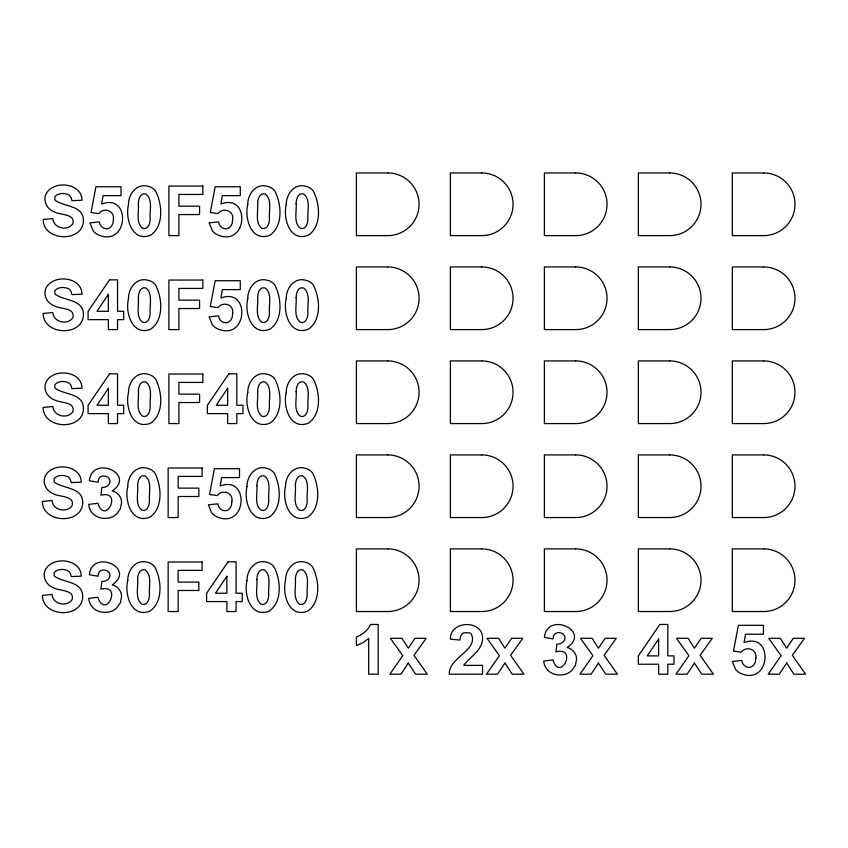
<?xml version="1.0" encoding="UTF-8"?>
<svg xmlns="http://www.w3.org/2000/svg" width="848" height="848" viewBox="0 0 848 848"><rect width="100%" height="100%" fill="white"/><g stroke="black" fill="none" stroke-linecap="round" stroke-linejoin="round"><path stroke-width="1.27" d="M138.383 203.721C139.125 211.47 135.457 222.897 142.665 228.313C148.305 230.052 150.276 222.854 150.191 218.636C149.46 210.866 153.096 199.471 145.92 194.022C140.27 192.273 138.298 199.503 138.383 203.721M138.383 297.701C139.125 305.46 135.457 316.876 142.665 322.293C148.305 324.031 150.276 316.834 150.191 312.615C149.46 304.845 153.096 293.45 145.92 288.002C140.27 286.253 138.298 293.482 138.383 297.701M138.383 391.681C139.125 399.44 135.457 410.856 142.665 416.283C148.305 418.011 150.276 410.814 150.191 406.595C149.46 398.825 153.096 387.43 145.92 381.982C140.27 380.233 138.298 387.462 138.383 391.681M137.641 485.66C138.383 493.419 134.715 504.836 141.923 510.263C147.552 511.991 149.534 504.793 149.449 500.574C148.718 492.815 152.354 481.41 145.167 475.961C139.528 474.223 137.556 481.441 137.641 485.66M137.641 579.65C138.383 587.399 134.715 598.815 141.923 604.242C147.552 605.97 149.534 598.773 149.449 594.554C148.718 586.795 152.354 575.389 145.167 569.941C139.528 568.202 137.556 575.432 137.641 579.65M257.644 203.721C258.386 211.47 254.718 222.897 261.915 228.313C267.555 230.052 269.537 222.854 269.452 218.636C268.721 210.866 272.356 199.471 265.17 194.022C259.53 192.273 257.559 199.503 257.644 203.721M257.644 297.701C258.386 305.46 254.718 316.876 261.915 322.293C267.555 324.031 269.537 316.834 269.452 312.615C268.721 304.845 272.356 293.45 265.17 288.002C259.53 286.253 257.559 293.482 257.644 297.701M257.644 391.681C258.386 399.44 254.718 410.856 261.915 416.283C267.555 418.011 269.537 410.814 269.452 406.595C268.721 398.825 272.356 387.43 265.17 381.982C259.53 380.233 257.559 387.462 257.644 391.681M256.902 485.66C257.644 493.419 253.976 504.836 261.173 510.263C266.813 511.991 268.784 504.793 268.71 500.574C267.979 492.815 271.614 481.41 264.428 475.961C258.778 474.223 256.817 481.441 256.902 485.66M256.902 579.65C257.644 587.399 253.976 598.815 261.173 604.242C266.813 605.97 268.784 598.773 268.71 594.554C267.979 586.795 271.614 575.389 264.428 569.941C258.778 568.202 256.817 575.432 256.902 579.65M296.132 203.721C296.874 211.47 293.207 222.897 300.415 228.313C306.054 230.052 308.025 222.854 307.941 218.636C307.209 210.866 310.845 199.471 303.669 194.022C298.019 192.273 296.047 199.503 296.132 203.721M296.132 297.701C296.874 305.46 293.207 316.876 300.415 322.293C306.054 324.031 308.025 316.834 307.941 312.615C307.209 304.845 310.845 293.45 303.669 288.002C298.019 286.253 296.047 293.482 296.132 297.701M296.132 391.681C296.874 399.44 293.207 410.856 300.415 416.283C306.054 418.011 308.025 410.814 307.941 406.595C307.209 398.825 310.845 387.43 303.669 381.982C298.019 380.233 296.047 387.462 296.132 391.681M295.39 485.66C296.132 493.419 292.465 504.836 299.673 510.263C305.301 511.991 307.283 504.793 307.199 500.574C306.467 492.815 310.103 481.41 302.916 475.961C297.277 474.223 295.305 481.441 295.39 485.66M295.39 579.65C296.132 587.399 292.465 598.815 299.673 604.242C305.301 605.97 307.283 598.773 307.199 594.554C306.467 586.795 310.103 575.389 302.916 569.941C297.277 568.202 295.305 575.432 295.39 579.65M128.504 204.58C124.963 218.572 132.267 242.56 150.69 235.193C164.099 225.886 162.35 203.986 155.544 191.012A12.985 12.985 0 0 0 147.69 186.189C136.507 183.263 128.324 194.319 128.504 204.58M128.504 298.56C124.963 312.552 132.267 336.539 150.69 329.172C164.099 319.866 162.35 297.966 155.544 284.992A12.985 12.985 0 0 0 147.69 280.169C136.507 277.243 128.324 288.299 128.504 298.56M128.504 392.539C124.963 406.531 132.267 430.519 150.69 423.152C164.099 413.845 162.35 391.946 155.544 378.971A12.985 12.985 0 0 0 147.69 374.159C136.507 371.223 128.324 382.278 128.504 392.539M127.762 486.519C124.221 500.511 131.514 524.499 149.948 517.132C163.357 507.825 161.608 485.925 154.802 472.951A12.985 12.985 0 0 0 146.948 468.138C135.765 465.202 127.582 476.258 127.762 486.519M127.762 580.498C124.221 594.49 131.514 618.478 149.948 611.111C163.357 601.804 161.608 579.905 154.802 566.93A12.985 12.985 0 0 0 146.948 562.118C135.765 559.182 127.582 570.238 127.762 580.498M247.764 204.58C244.224 218.572 251.517 242.56 269.95 235.193C283.359 225.886 281.6 203.986 274.805 191.012A12.985 12.985 0 0 0 266.95 186.189C255.757 183.263 247.584 194.319 247.764 204.58M247.764 298.56C244.224 312.552 251.517 336.539 269.95 329.172C283.359 319.866 281.6 297.966 274.805 284.992A12.985 12.985 0 0 0 266.95 280.169C255.757 277.243 247.584 288.299 247.764 298.56M247.764 392.539C244.224 406.531 251.517 430.519 269.95 423.152C283.359 413.845 281.6 391.946 274.805 378.971A12.985 12.985 0 0 0 266.95 374.159C255.757 371.223 247.584 382.278 247.764 392.539M247.022 486.519C243.482 500.511 250.775 524.499 269.208 517.132C282.617 507.825 280.858 485.925 274.052 472.951A12.985 12.985 0 0 0 266.208 468.138C255.015 465.202 246.842 476.258 247.022 486.519M247.022 580.498C243.482 594.49 250.775 618.478 269.208 611.111C282.617 601.804 280.858 579.905 274.052 566.93A12.985 12.985 0 0 0 266.208 562.118C255.015 559.182 246.842 570.238 247.022 580.498M286.253 204.58C282.713 218.572 290.016 242.56 308.439 235.193C321.858 225.886 320.099 203.986 313.294 191.012A12.985 12.985 0 0 0 305.439 186.189C294.256 183.263 286.073 194.319 286.253 204.58M286.253 298.56C282.713 312.552 290.016 336.539 308.439 329.172C321.858 319.866 320.099 297.966 313.294 284.992A12.985 12.985 0 0 0 305.439 280.169C294.256 277.243 286.073 288.299 286.253 298.56M286.253 392.539C282.713 406.531 290.016 430.519 308.439 423.152C321.858 413.845 320.099 391.946 313.294 378.971A12.985 12.985 0 0 0 305.439 374.159C294.256 371.223 286.073 382.278 286.253 392.539M285.511 486.519C281.971 500.511 289.263 524.499 307.697 517.132C321.106 507.825 319.357 485.925 312.552 472.951A12.985 12.985 0 0 0 304.697 468.138C293.514 465.202 285.331 476.258 285.511 486.519M285.511 580.498C281.971 594.49 289.263 618.478 307.697 611.111C321.106 601.804 319.357 579.905 312.552 566.93A12.985 12.985 0 0 0 304.697 562.118C293.514 559.182 285.331 570.238 285.511 580.498M482.565 638.237C482.523 650.469 470.089 656.564 463.708 665.373L482.565 665.373L482.565 674.192L449.281 674.192C448.592 657.136 478.76 650.564 471.329 634.028L469.294 632.746L463.941 632.767L461.884 634.113L460.496 636.498L459.86 640.06L450.394 639.116C449.832 620.344 482.703 619.379 482.565 638.237M121.582 502.684L120.384 508.726L116.812 513.803A15.942 15.942 0 0 1 108.353 518.117C103.286 518.902 97.764 517.98 93.799 514.535A14.787 14.787 0 0 1 89.252 507.39L88.669 504.412L97.859 503.299C105.502 526.046 123.045 489.635 100.859 495.221L101.908 487.483L105.311 487.112L107.791 485.809C116.197 477.233 98.198 470.587 98.124 482.247L89.369 480.752C92.22 454.38 136.623 474.127 112.222 490.928C117.692 492.073 121.624 497.129 121.582 502.684M121.582 596.674L120.384 602.705L116.812 607.783A15.942 15.942 0 0 1 108.353 612.097C103.286 612.881 97.764 611.959 93.799 608.514A14.787 14.787 0 0 1 89.252 601.37L88.669 598.391L97.859 597.278C105.502 620.026 123.045 583.625 100.859 589.201L101.908 581.463L105.311 581.092L107.791 579.788C116.197 571.213 98.198 564.577 98.124 576.227L89.369 574.743C92.22 548.37 136.623 568.107 112.222 584.908C117.692 586.053 121.624 591.109 121.582 596.674M576.576 659.32L575.389 665.362L571.817 670.439A15.942 15.942 0 0 1 563.358 674.754C558.281 675.538 552.758 674.616 548.804 671.171A14.787 14.787 0 0 1 544.246 664.026L543.663 661.048L552.854 659.935C560.507 682.682 578.039 646.271 555.864 651.858L556.913 644.12L560.305 643.749L562.796 642.445C571.192 633.869 553.193 627.223 553.129 638.883L544.374 637.389C547.225 611.016 591.618 630.753 567.217 647.565C572.686 648.709 576.629 653.766 576.576 659.32M113.431 219.155L112.922 223.416L111.374 226.437L109.085 228.25C104.601 230.306 99.672 226.543 99.343 221.9L89.877 222.876L93.11 230.773A14.617 14.617 0 0 0 100.011 235.543C128.61 245.772 130.931 193.015 101.612 204.05L103.096 195.634L121.01 195.634L121.01 186.751L95.898 186.751L91.033 212.53L98.739 213.654C103.562 206.965 114.724 210.611 113.431 219.155M232.691 219.155L232.182 223.416L230.635 226.437L228.345 228.25C223.861 230.306 218.932 226.543 218.604 221.9L209.138 222.876L212.36 230.773A14.617 14.617 0 0 0 219.272 235.543C247.86 245.772 250.192 193.015 220.862 204.05L222.356 195.634L240.26 195.634L240.26 186.751L215.159 186.751L210.283 212.53L217.989 213.654C222.812 206.965 233.984 210.611 232.691 219.155M232.691 313.135L232.182 317.396L230.635 320.417L228.345 322.229C223.861 324.286 218.932 320.523 218.604 315.88L209.138 316.855L212.36 324.763A14.617 14.617 0 0 0 219.272 329.522C247.86 339.751 250.192 287.006 220.862 298.03L222.356 289.624L240.26 289.624L240.26 280.73L215.159 280.73L210.283 306.52L217.989 307.633C222.812 300.945 233.984 304.591 232.691 313.135M231.949 501.104L231.43 505.355L229.893 508.387L227.603 510.199C223.119 512.245 218.19 508.482 217.862 503.839L208.396 504.814L211.618 512.722A14.617 14.617 0 0 0 218.53 517.481C247.118 527.721 249.45 474.965 220.12 485.999L221.604 477.583L239.518 477.583L239.518 468.69L214.406 468.69L209.541 494.479L217.247 495.592C222.07 488.904 233.242 492.55 231.949 501.104M755.886 657.73L755.377 661.991L753.83 665.023L751.54 666.825C747.056 668.881 742.127 665.118 741.799 660.475L732.333 661.451L735.555 669.358A14.617 14.617 0 0 0 742.466 674.118C771.065 684.347 773.387 631.601 744.056 642.625L745.551 634.219L763.454 634.219L763.454 625.326L738.354 625.326L733.488 651.116L741.184 652.229C746.007 645.54 757.179 649.186 755.886 657.73M83.422 221.19C82.309 242.91 43.269 241.32 43.142 219.494L52.873 218.551C53.307 228.345 67.66 231.44 72.811 223.787C75.79 213.399 59.572 215.286 53.943 211.703C47.499 209.286 43.396 202.1 45.474 195.39C51.251 179.734 81.8 182.023 82.002 200.234L72.006 200.669L70.999 197.393L69.25 195.178C64.936 192.761 58.3 192.676 54.897 196.641L54.866 200.001C63.844 207.251 84.026 204.845 83.422 221.19M83.422 315.17C82.309 336.9 43.269 335.299 43.142 313.474L52.873 312.53C53.307 322.325 67.66 325.42 72.811 317.767C75.79 307.379 59.572 309.276 53.943 305.683C47.499 303.266 43.396 296.079 45.474 289.369C51.251 273.713 81.8 276.003 82.002 294.214L72.006 294.659L70.999 291.373L69.25 289.157C64.936 286.751 58.3 286.666 54.897 290.62L54.866 293.991C63.844 301.231 84.026 298.825 83.422 315.17M83.422 409.149C82.309 430.879 43.269 429.279 43.142 407.453L52.873 406.51C53.307 416.304 67.66 419.4 72.811 411.746C75.79 401.358 59.572 403.256 53.943 399.662C47.499 397.246 43.396 390.059 45.474 383.349C51.251 367.693 81.8 369.982 82.002 388.193L72.006 388.638L70.999 385.352L69.25 383.148C64.936 380.731 58.3 380.646 54.897 384.6L54.866 387.971C63.844 395.21 84.026 392.804 83.422 409.149M82.68 503.129C81.556 524.859 42.527 523.269 42.4 501.444L52.131 500.49C52.565 510.295 66.918 513.379 72.069 505.726C75.048 495.349 58.83 497.235 53.201 493.642C46.757 491.225 42.654 484.038 44.732 477.329C50.509 461.683 81.058 463.962 81.26 482.173L71.264 482.618L70.246 479.332L68.508 477.127C64.194 474.71 57.558 474.626 54.155 478.59L54.124 481.95C63.102 489.19 83.284 486.784 82.68 503.129M82.68 597.109C81.556 618.839 42.527 617.249 42.4 595.423L52.131 594.469C52.565 604.274 66.918 607.359 72.069 599.706C75.048 589.328 58.83 591.215 53.201 587.622C46.757 585.215 42.654 578.018 44.732 571.308C50.509 555.663 81.058 557.942 81.26 576.152L71.264 576.598L70.246 573.312L68.508 571.107C64.194 568.69 57.558 568.605 54.155 572.57L54.124 575.93C63.102 583.18 83.284 580.763 82.68 597.109M370.47 624.446C367.979 630.509 362.35 634.633 356.414 636.986L356.414 645.604L363.008 642.636L368.679 638.406L368.679 674.192L378.176 674.192L378.176 624.446L370.47 624.446M408.323 663.072L400.956 674.192L389.836 674.192L402.779 655.705L390.377 638.3L401.963 638.3L408.323 648.169L415.011 638.3L426.162 638.3L413.994 655.303L427.275 674.192L415.615 674.192L408.323 663.072M504.931 663.072L497.564 674.192L486.455 674.192L499.398 655.705L486.996 638.3L498.582 638.3L504.931 648.169L511.63 638.3L522.781 638.3L510.613 655.303L523.894 674.192L512.234 674.192L504.931 663.072M598.444 663.072L591.077 674.192L579.958 674.192L592.9 655.705L580.498 638.3L592.095 638.3L598.444 648.169L605.133 638.3L616.284 638.3L604.126 655.303L617.397 674.192L605.748 674.192L598.444 663.072M694.448 663.072L687.081 674.192L675.962 674.192L688.905 655.705L676.503 638.3L688.099 638.3L694.448 648.169L701.148 638.3L712.299 638.3L700.13 655.303L713.412 674.192L701.752 674.192L694.448 663.072M786.637 663.072L779.27 674.192L768.161 674.192L781.103 655.705L768.701 638.3L780.287 638.3L786.637 648.169L793.336 638.3L804.487 638.3L792.318 655.303L805.6 674.192L793.94 674.192L786.637 663.072M108.364 294.351L96.979 311.28L108.364 311.28L108.364 294.351M108.364 388.331L96.979 405.259L108.364 405.259L108.364 388.331M227.624 388.331L216.24 405.259L227.624 405.259L227.624 388.331M226.882 576.29L215.487 593.218L226.882 593.218L226.882 576.29M658.631 638.947L647.247 655.875L658.631 655.875L658.631 638.947M109.583 279.851L88.086 311.311L88.086 319.632L108.364 319.632L108.364 329.596L117.554 329.596L117.554 319.632L123.713 319.632L123.713 311.28L117.554 311.28L117.554 279.851L109.583 279.851M109.583 373.83L88.086 405.291L88.086 413.612L108.364 413.612L108.364 423.576L117.554 423.576L117.554 413.612L123.713 413.612L123.713 405.259L117.554 405.259L117.554 373.83L109.583 373.83M228.843 373.83L207.347 405.291L207.347 413.612L227.624 413.612L227.624 423.576L236.815 423.576L236.815 413.612L242.963 413.612L242.963 405.259L236.815 405.259L236.815 373.83L228.843 373.83M228.101 561.789L206.605 593.261L206.605 601.571L226.882 601.571L226.882 611.535L236.073 611.535L236.073 601.571L242.221 601.571L242.221 593.218L236.073 593.218L236.073 561.789L228.101 561.789M659.85 624.446L638.353 655.907L638.353 664.228L658.631 664.228L658.631 674.192L667.821 674.192L667.821 664.228L673.969 664.228L673.969 655.875L667.821 655.875L667.821 624.446L659.85 624.446M387.737 172.96L356.414 172.96L356.414 235.617L387.737 235.617A31.323 31.323 0 0 0 419.071 204.294A31.323 31.323 0 0 0 387.737 172.96M481.717 172.96L450.394 172.96L450.394 235.617L481.717 235.617A31.323 31.323 0 0 0 513.051 204.294A31.323 31.323 0 0 0 481.717 172.96M575.697 172.96L544.374 172.96L544.374 235.617L575.697 235.617A31.323 31.323 0 0 0 607.03 204.294A31.323 31.323 0 0 0 575.697 172.96M669.676 172.96L638.353 172.96L638.353 235.617L669.676 235.617A31.323 31.323 0 0 0 701.01 204.294A31.323 31.323 0 0 0 669.676 172.96M763.666 172.96L732.333 172.96L732.333 235.617L763.666 235.617A31.323 31.323 0 0 0 794.989 204.294A31.323 31.323 0 0 0 763.666 172.96M202.852 186.072L168.89 186.072L168.89 235.617L178.896 235.617L178.896 214.565L199.577 214.565L199.577 206.181L178.896 206.181L178.896 194.457L202.852 194.457L202.852 186.072M387.737 266.94L356.414 266.94L356.414 329.596L387.737 329.596A31.323 31.323 0 0 0 419.071 298.273A31.323 31.323 0 0 0 387.737 266.94M481.717 266.94L450.394 266.94L450.394 329.596L481.717 329.596A31.323 31.323 0 0 0 513.051 298.273A31.323 31.323 0 0 0 481.717 266.94M575.697 266.94L544.374 266.94L544.374 329.596L575.697 329.596A31.323 31.323 0 0 0 607.03 298.273A31.323 31.323 0 0 0 575.697 266.94M669.676 266.94L638.353 266.94L638.353 329.596L669.676 329.596A31.323 31.323 0 0 0 701.01 298.273A31.323 31.323 0 0 0 669.676 266.94M763.666 266.94L732.333 266.94L732.333 329.596L763.666 329.596A31.323 31.323 0 0 0 794.989 298.273A31.323 31.323 0 0 0 763.666 266.94M202.852 280.052L168.89 280.052L168.89 329.596L178.896 329.596L178.896 308.545L199.577 308.545L199.577 300.16L178.896 300.16L178.896 288.437L202.852 288.437L202.852 280.052M387.737 360.919L356.414 360.919L356.414 423.576L387.737 423.576A31.323 31.323 0 0 0 419.071 392.253A31.323 31.323 0 0 0 387.737 360.919M481.717 360.919L450.394 360.919L450.394 423.576L481.717 423.576A31.323 31.323 0 0 0 513.051 392.253A31.323 31.323 0 0 0 481.717 360.919M575.697 360.919L544.374 360.919L544.374 423.576L575.697 423.576A31.323 31.323 0 0 0 607.03 392.253A31.323 31.323 0 0 0 575.697 360.919M669.676 360.919L638.353 360.919L638.353 423.576L669.676 423.576A31.323 31.323 0 0 0 701.01 392.253A31.323 31.323 0 0 0 669.676 360.919M763.666 360.919L732.333 360.919L732.333 423.576L763.666 423.576A31.323 31.323 0 0 0 794.989 392.253A31.323 31.323 0 0 0 763.666 360.919M202.852 374.032L168.89 374.032L168.89 423.576L178.896 423.576L178.896 402.524L199.577 402.524L199.577 394.14L178.896 394.14L178.896 382.416L202.852 382.416L202.852 374.032M387.737 454.91L356.414 454.91L356.414 517.556L387.737 517.556A31.323 31.323 0 0 0 419.071 486.233A31.323 31.323 0 0 0 387.737 454.91M481.717 454.91L450.394 454.91L450.394 517.556L481.717 517.556A31.323 31.323 0 0 0 513.051 486.233A31.323 31.323 0 0 0 481.717 454.91M575.697 454.91L544.374 454.91L544.374 517.556L575.697 517.556A31.323 31.323 0 0 0 607.03 486.233A31.323 31.323 0 0 0 575.697 454.91M669.676 454.91L638.353 454.91L638.353 517.556L669.676 517.556A31.323 31.323 0 0 0 701.01 486.233A31.323 31.323 0 0 0 669.676 454.91M763.666 454.91L732.333 454.91L732.333 517.556L763.666 517.556A31.323 31.323 0 0 0 794.989 486.233A31.323 31.323 0 0 0 763.666 454.91M202.11 468.011L168.148 468.011L168.148 517.556L178.154 517.556L178.154 496.504L198.835 496.504L198.835 488.119L178.154 488.119L178.154 476.396L202.11 476.396L202.11 468.011M387.737 548.889L356.414 548.889L356.414 611.535L387.737 611.535A31.323 31.323 0 0 0 419.071 580.212A31.323 31.323 0 0 0 387.737 548.889M481.717 548.889L450.394 548.889L450.394 611.535L481.717 611.535A31.323 31.323 0 0 0 513.051 580.212A31.323 31.323 0 0 0 481.717 548.889M575.697 548.889L544.374 548.889L544.374 611.535L575.697 611.535A31.323 31.323 0 0 0 607.03 580.212A31.323 31.323 0 0 0 575.697 548.889M669.676 548.889L638.353 548.889L638.353 611.535L669.676 611.535A31.323 31.323 0 0 0 701.01 580.212A31.323 31.323 0 0 0 669.676 548.889M763.666 548.889L732.333 548.889L732.333 611.535L763.666 611.535A31.323 31.323 0 0 0 794.989 580.212A31.323 31.323 0 0 0 763.666 548.889M202.11 562.001L168.148 562.001L168.148 611.535L178.154 611.535L178.154 590.484L198.835 590.484L198.835 582.11L178.154 582.11L178.154 570.375L202.11 570.375L202.11 562.001"/></g></svg>
